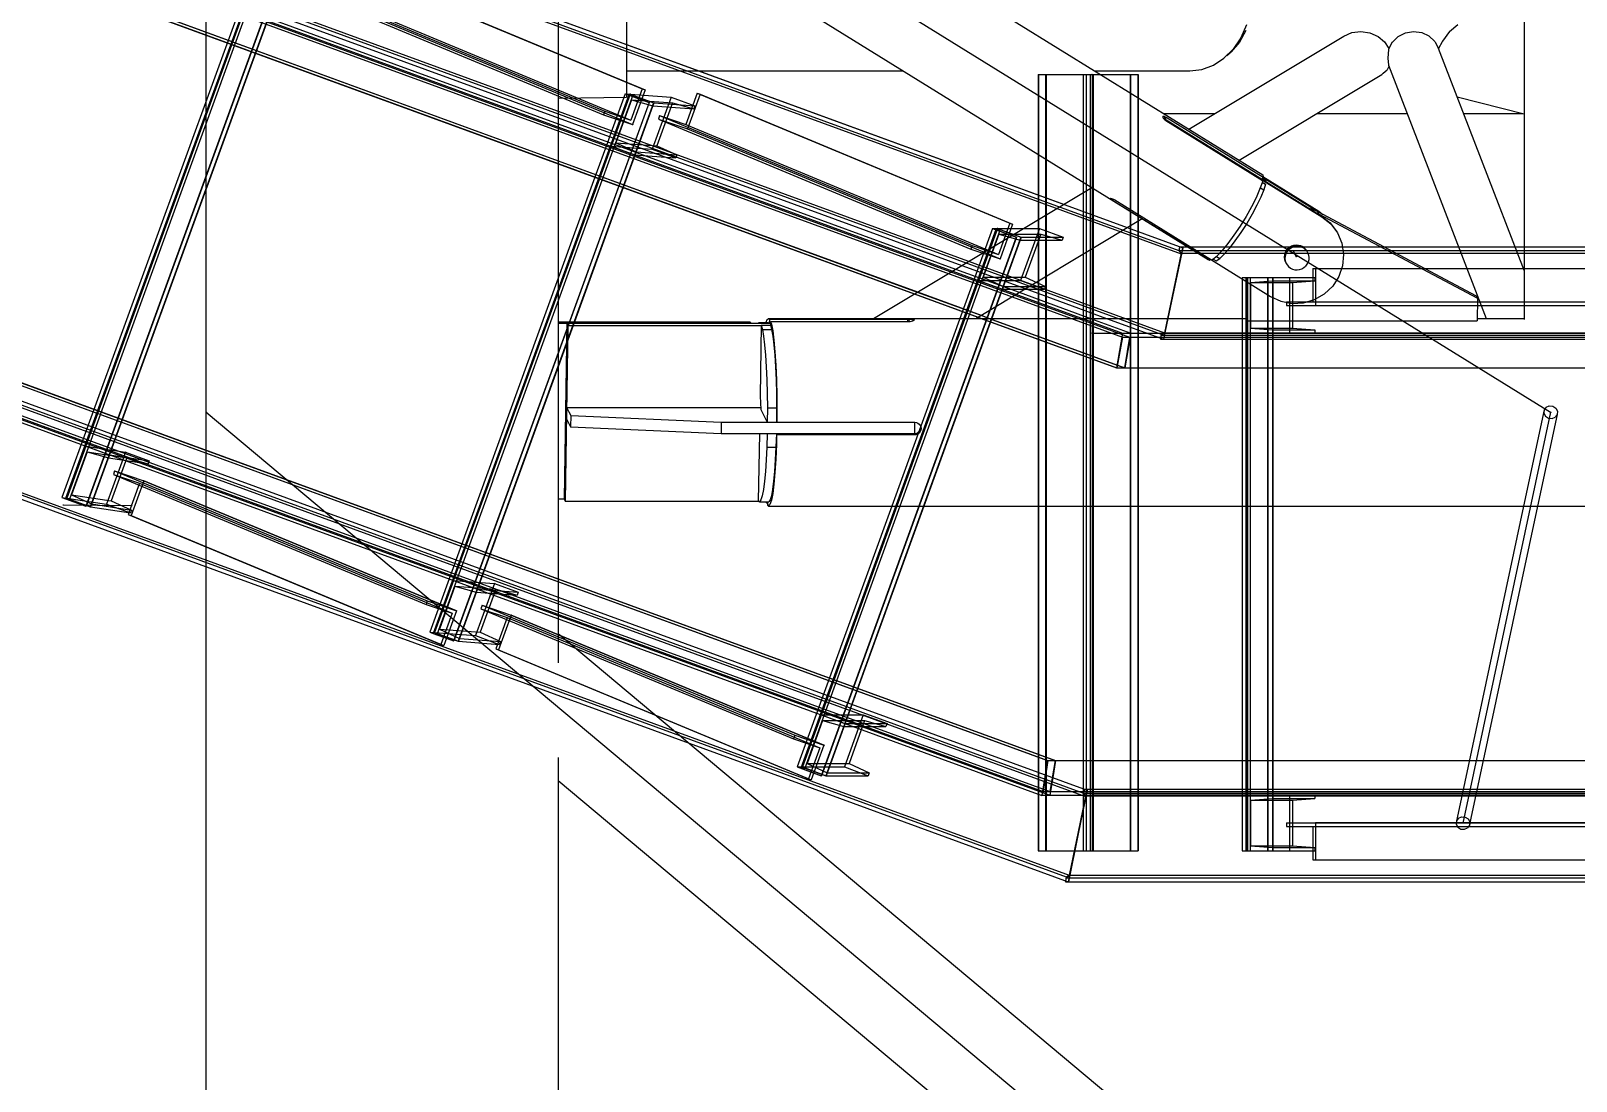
# Model space of a CAD drawing. Header units: millimetres. Extents: x 150209.93 to 150215.05, y 136675.65 to 136679.93.
# Drawn here: x 150213.6069 to 150213.6738, y 136676.4358 to 136676.4812 of the extents above; entities that cross this region are included whole.
import ezdxf

# ---------------------------------------------------------------- set-up
doc = ezdxf.new("R2010")
doc.units = ezdxf.units.MM
doc.header["$LTSCALE"] = 0.25
for name, pattern in [('CENTER', [50.8, 31.75, -6.35, 6.35, -6.35]), ('XKITLINE00', [0]), ('XKITLINE02', [4, 2, -2]), ('XKITLINE03', [6, 3, -1, 1, -1])]:
    doc.linetypes.add(name, pattern=pattern)

# ---------------------------------------------------------------- blocks, each defined once
blk = doc.blocks.new('çatıı')
at = {"color": 8, "linetype": 'CENTER'}
for p, q in [((23430, 3985.69), (23430, 5629.8)), ((23430, 4350.27), (23720.98, 4170.27)), ((23255, 3440.27), (23430, 4260.27)), ((23665.31, 4205.13), (23665.93, 4203.91)), ((23430, 4170.27), (25173.61, 2710.27)), ((23413.9, 4150.03), (23399.07, 4150.17))]:
    blk.add_line(p, q, dxfattribs=at)
at = {"color": 8, "linetype": 'XKITLINE00'}
for p, q in [((23506.2, 4402.03), (23506.2, 4116.03)), ((23715.28, 4329.97), (23715.28, 4190.31)), ((23538.85, 4295.75), (23658.68, 4221.62)), ((23520.96, 4276.53), (23520.96, 4238.44)), ((23527.07, 4277.42), (23646.9, 4203.29)), ((23699.12, 4252.64), (23700.89, 4254.16)), ((23642.67, 4231.53), (23676.2, 4251.66)), ((23653.96, 4251.3), (23652.31, 4248.85)), ((23655.02, 4252.88), (23653.62, 4250.36)), ((23655.19, 4254.09), (23653.96, 4251.3)), ((23676.2, 4251.66), (23677.97, 4252.41)), ((23677.97, 4252.41), (23679.92, 4252.66)), ((23679.92, 4252.66), (23681.87, 4252.37)), ((23681.87, 4252.37), (23683.63, 4251.58)), ((23683.63, 4251.58), (23685.03, 4250.37)), ((23686.75, 4250.36), (23687.98, 4251.55)), ((23687.98, 4251.55), (23689.57, 4252.35)), ((23689.57, 4252.35), (23691.33, 4252.65)), ((23691.33, 4252.65), (23693.08, 4252.42)), ((23693.08, 4252.42), (23694.66, 4251.69)), ((23694.66, 4251.69), (23695.9, 4250.51)), ((23699.12, 4252.64), (23697.56, 4250.52)), ((23650.29, 4246.85), (23652.31, 4248.85)), ((23650.93, 4247.48), (23651.85, 4248.22)), ((23653.62, 4250.36), (23651.85, 4248.22)), ((23685.03, 4250.37), (23685.98, 4248.96)), ((23685.92, 4248.73), (23685.75, 4246.88)), ((23685.97, 4248.92), (23685.92, 4248.73)), ((23686.01, 4249.11), (23685.97, 4248.92)), ((23686.71, 4250.33), (23686.01, 4249.11)), ((23686.71, 4250.33), (23686.75, 4250.36)), ((23695.9, 4250.51), (23695.98, 4250.36)), ((23695.98, 4250.36), (23696.64, 4249.14)), ((23696.64, 4249.14), (23696.68, 4249.05)), ((23696.68, 4249.05), (23715.28, 4200.86)), ((23697.5, 4250.37), (23696.71, 4248.99)), ((23697.56, 4250.52), (23697.5, 4250.37)), ((23520.96, 4244.12), (23580.89, 4244.12)), ((23622.3, 4244.12), (23642.91, 4244.12)), ((23642.91, 4244.12), (23645.5, 4244.44)), ((23645.5, 4244.44), (23648, 4245.35)), ((23648, 4245.35), (23650.29, 4246.85)), ((23684.75, 4243.59), (23685.63, 4244.36)), ((23686, 4245.1), (23685.63, 4244.36)), ((23685.75, 4246.88), (23685.74, 4246.77)), ((23685.74, 4246.77), (23685.89, 4245.43)), ((23685.89, 4245.43), (23685.89, 4245.39)), ((23685.89, 4245.39), (23707.04, 4190.57)), ((23653.58, 4224.78), (23684.42, 4243.3)), ((23684.42, 4243.3), (23684.75, 4243.59)), ((23506.2, 4238.21), (23520.96, 4238.44)), ((23700.75, 4238.51), (23715.28, 4234.79)), ((23637.12, 4234.32), (23637.05, 4234.22)), ((23637.05, 4234.22), (23637.06, 4234.08)), ((23637.06, 4234.08), (23637.14, 4233.9)), ((23637.12, 4234.32), (23637.14, 4234.33)), ((23637.14, 4234.33), (23637.22, 4234.34)), ((23637.22, 4234.34), (23637.37, 4234.29)), ((23637.26, 4234.87), (23648.24, 4234.87)), ((23637.56, 4234.2), (23637.29, 4233.78)), ((23637.37, 4234.29), (23637.56, 4234.2)), ((23637.78, 4234.07), (23637.51, 4233.65)), ((23637.56, 4234.2), (23637.78, 4234.07)), ((23637.78, 4234.07), (23658.74, 4221.11)), ((23670.39, 4234.87), (23689.94, 4234.87)), ((23702.15, 4234.87), (23714.96, 4234.87)), ((23637.14, 4233.9), (23637.28, 4233.72)), ((23637.2, 4233.82), (23637.29, 4233.78)), ((23637.28, 4233.72), (23637.47, 4233.54)), ((23637.29, 4233.78), (23637.51, 4233.65)), ((23637.56, 4233.69), (23637.46, 4233.54)), ((23637.47, 4233.54), (23637.68, 4233.38)), ((23637.51, 4233.65), (23637.53, 4233.65)), ((23637.56, 4233.69), (23671.34, 4212.79)), ((23637.56, 4233.69), (23637.63, 4233.55)), ((23637.63, 4233.55), (23637.59, 4233.45)), ((23637.63, 4233.55), (23658.58, 4220.59)), ((23637.68, 4233.38), (23658.64, 4220.42)), ((23658.74, 4221.11), (23658.5, 4220.74)), ((23658.55, 4220.81), (23658.5, 4220.74)), ((23658.55, 4220.81), (23659.38, 4220.29)), ((23658.67, 4221), (23659.37, 4220.56)), ((23658.68, 4221.62), (23658.74, 4221.11)), ((23658.72, 4221.25), (23670.85, 4213.75)), ((23658.73, 4221.19), (23659.2, 4220.9)), ((23659.2, 4220.9), (23659.31, 4220.77)), ((23659.31, 4220.77), (23659.37, 4220.56)), ((23659.33, 4220.7), (23670.98, 4213.49)), ((23574.44, 4190.57), (23621.65, 4218.91)), ((23658.01, 4218.43), (23657.23, 4216.67)), ((23658.53, 4219.88), (23658.01, 4218.43)), ((23658.16, 4218.84), (23658.92, 4218.37)), ((23658.92, 4218.37), (23658.29, 4216.82)), ((23658.64, 4220.42), (23658.53, 4219.88)), ((23658.58, 4220.59), (23658.55, 4220.48)), ((23658.56, 4220.06), (23659.29, 4219.61)), ((23658.58, 4220.59), (23658.65, 4220.47)), ((23658.65, 4220.47), (23658.62, 4220.43)), ((23658.65, 4220.47), (23671.47, 4212.53)), ((23659.29, 4219.61), (23658.92, 4218.37)), ((23659.38, 4220.29), (23659.34, 4220.23)), ((23659.37, 4220.56), (23659.38, 4220.29)), ((23625.69, 4216.53), (23625.65, 4216.48)), ((23625.66, 4216.46), (23625.71, 4216.43)), ((23625.69, 4216.53), (23625.8, 4216.54)), ((23625.71, 4216.43), (23625.84, 4216.35)), ((23625.8, 4216.54), (23625.96, 4216.51)), ((23625.84, 4216.35), (23626.02, 4216.23)), ((23625.96, 4216.51), (23626.17, 4216.43)), ((23626.15, 4216.44), (23626.02, 4216.24)), ((23626.02, 4216.23), (23626.23, 4216.1)), ((23626.17, 4216.43), (23626.4, 4216.33)), ((23626.23, 4216.1), (23647.19, 4203.14)), ((23626.38, 4216.34), (23626.24, 4216.1)), ((23626.4, 4216.33), (23626.64, 4216.19)), ((23626.64, 4216.19), (23647.59, 4203.23)), ((23656.23, 4214.71), (23655.06, 4212.63)), ((23657.23, 4216.67), (23656.23, 4214.71)), ((23657.43, 4215.03), (23656.38, 4213.09)), ((23658.29, 4216.82), (23657.43, 4215.03)), ((23668.72, 4214.41), (23670.45, 4213.73)), ((23596.59, 4190.57), (23632.56, 4212.16)), ((23655.06, 4212.63), (23653.77, 4210.54)), ((23655.2, 4211.08), (23653.94, 4209.13)), ((23656.38, 4213.09), (23655.2, 4211.08)), ((23670.45, 4213.73), (23670.72, 4213.21)), ((23670.45, 4213.73), (23704.87, 4195.45)), ((23670.57, 4213.27), (23670.72, 4213.21)), ((23670.72, 4213.21), (23705.14, 4194.92)), ((23670.85, 4213.75), (23670.98, 4213.49)), ((23670.85, 4213.75), (23671.7, 4213.07)), ((23670.98, 4213.49), (23671.13, 4213.38)), ((23671.34, 4212.79), (23671.47, 4212.53)), ((23671.34, 4212.79), (23673.24, 4211.27)), ((23671.47, 4212.53), (23673.38, 4211)), ((23673.24, 4211.27), (23673.38, 4211)), ((23673.24, 4211.27), (23674.72, 4209.32)), ((23673.38, 4211), (23674.85, 4209.06)), ((23652.44, 4208.55), (23651.12, 4206.76)), ((23652.67, 4207.31), (23651.44, 4205.71)), ((23653.77, 4210.54), (23652.44, 4208.55)), ((23653.94, 4209.13), (23652.67, 4207.31)), ((23674.72, 4209.32), (23674.85, 4209.06)), ((23674.85, 4209.06), (23675.8, 4206.82)), ((23647.91, 4203.37), (23648.8, 4204.1)), ((23648.64, 4203.96), (23649.37, 4203.51)), ((23649.89, 4205.25), (23648.8, 4204.1)), ((23649.37, 4203.51), (23650.32, 4204.43)), ((23651.12, 4206.76), (23649.89, 4205.25)), ((23651.44, 4205.71), (23650.32, 4204.43)), ((23663.38, 4204.32), (23663.34, 4203.82)), ((23663.52, 4204.81), (23663.38, 4204.32)), ((23663.45, 4204.18), (23663.41, 4203.68)), ((23663.45, 4204.18), (23663.41, 4203.68)), ((23663.59, 4204.67), (23663.45, 4204.18)), ((23663.59, 4204.67), (23663.45, 4204.18)), ((23663.53, 4204.04), (23663.49, 4203.54)), ((23663.75, 4205.26), (23663.52, 4204.81)), ((23663.66, 4204.53), (23663.53, 4204.04)), ((23663.82, 4205.12), (23663.59, 4204.67)), ((23663.82, 4205.12), (23663.59, 4204.67)), ((23663.9, 4204.98), (23663.66, 4204.53)), ((23664.07, 4205.66), (23663.75, 4205.26)), ((23663.75, 4205.26), (23663.82, 4205.12)), ((23664.14, 4205.52), (23663.82, 4205.12)), ((23664.14, 4205.52), (23663.82, 4205.12)), ((23663.82, 4205.12), (23663.9, 4204.98)), ((23664.21, 4205.38), (23663.9, 4204.98)), ((23664.07, 4205.66), (23664.45, 4205.99)), ((23664.14, 4205.52), (23664.53, 4205.85)), ((23664.14, 4205.52), (23664.53, 4205.85)), ((23664.21, 4205.38), (23664.6, 4205.71)), ((23664.45, 4205.99), (23664.9, 4206.24)), ((23664.53, 4205.85), (23664.97, 4206.1)), ((23664.53, 4205.85), (23664.97, 4206.1)), ((23664.6, 4205.71), (23665.04, 4205.96)), ((23664.9, 4206.24), (23665.38, 4206.4)), ((23664.97, 4206.1), (23665.45, 4206.26)), ((23664.97, 4206.1), (23665.45, 4206.26)), ((23665.04, 4205.96), (23665.52, 4206.12)), ((23665.38, 4206.4), (23665.88, 4206.47)), ((23665.45, 4206.26), (23665.96, 4206.33)), ((23665.45, 4206.26), (23665.96, 4206.33)), ((23665.52, 4206.12), (23666.03, 4206.19)), ((23665.88, 4206.47), (23666.39, 4206.44)), ((23665.96, 4206.33), (23666.46, 4206.3)), ((23665.96, 4206.33), (23666.46, 4206.3)), ((23666.03, 4206.19), (23666.53, 4206.16)), ((23666.39, 4206.44), (23666.88, 4206.31)), ((23666.46, 4206.3), (23666.95, 4206.17)), ((23666.46, 4206.3), (23666.95, 4206.17)), ((23666.53, 4206.16), (23667.02, 4206.03)), ((23666.88, 4206.31), (23667.33, 4206.09)), ((23666.95, 4206.17), (23667.4, 4205.95)), ((23666.95, 4206.17), (23667.4, 4205.95)), ((23667.02, 4206.03), (23667.47, 4205.81)), ((23667.33, 4206.09), (23667.4, 4205.95)), ((23667.33, 4206.09), (23667.73, 4205.78)), ((23667.4, 4205.95), (23667.8, 4205.64)), ((23667.4, 4205.95), (23667.47, 4205.81)), ((23667.4, 4205.95), (23667.8, 4205.64)), ((23667.47, 4205.81), (23667.87, 4205.5)), ((23667.73, 4205.78), (23668.06, 4205.41)), ((23667.8, 4205.64), (23668.13, 4205.27)), ((23667.8, 4205.64), (23668.13, 4205.27)), ((23667.87, 4205.5), (23668.2, 4205.13)), ((23668.2, 4205.13), (23668.45, 4204.69)), ((23668.45, 4204.69), (23668.61, 4204.22)), ((23668.61, 4204.22), (23668.66, 4203.72)), ((23675.8, 4206.82), (23676.18, 4204.41)), ((23676.18, 4204.41), (23675.97, 4201.97)), ((23646.9, 4203.29), (23647.19, 4203.14)), ((23647.35, 4203.38), (23647.19, 4203.14)), ((23647.55, 4203.26), (23647.57, 4203.22)), ((23647.58, 4203.24), (23647.57, 4203.22)), ((23647.57, 4203.22), (23660.39, 4195.29)), ((23647.59, 4203.23), (23647.91, 4203.37)), ((23647.97, 4203.41), (23648.62, 4203.01)), ((23648.62, 4203.01), (23649.37, 4203.51)), ((23663.34, 4203.82), (23663.4, 4203.32)), ((23663.4, 4203.32), (23663.56, 4202.85)), ((23663.41, 4203.68), (23663.47, 4203.19)), ((23663.41, 4203.68), (23663.47, 4203.19)), ((23663.47, 4203.19), (23663.63, 4202.71)), ((23663.47, 4203.19), (23663.63, 4202.71)), ((23663.49, 4203.54), (23663.54, 4203.05)), ((23663.54, 4203.05), (23663.7, 4202.57)), ((23663.56, 4202.85), (23663.63, 4202.71)), ((23663.63, 4202.71), (23663.7, 4202.57)), ((23663.7, 4202.57), (23663.95, 4202.14)), ((23663.95, 4202.14), (23664.28, 4201.76)), ((23664.28, 4201.76), (23664.68, 4201.45)), ((23664.68, 4201.45), (23665.13, 4201.23)), ((23665.13, 4201.23), (23665.62, 4201.1)), ((23665.62, 4201.1), (23666.12, 4201.07)), ((23666.12, 4201.07), (23666.63, 4201.14)), ((23666.63, 4201.14), (23667.11, 4201.3)), ((23667.11, 4201.3), (23667.55, 4201.55)), ((23667.55, 4201.55), (23667.94, 4201.88)), ((23668.25, 4202.28), (23667.94, 4201.88)), ((23668.49, 4202.73), (23668.25, 4202.28)), ((23668.62, 4203.22), (23668.49, 4202.73)), ((23668.66, 4203.72), (23668.62, 4203.22)), ((23675.97, 4201.97), (23675.17, 4199.65)), ((23655.13, 4198.55), (23655, 4190.52)), ((23655.4, 4198.38), (23655.27, 4190)), ((23672.04, 4195.86), (23673.84, 4197.57)), ((23675.17, 4199.65), (23673.84, 4197.57)), ((23660.39, 4195.29), (23662.62, 4194.26)), ((23662.62, 4194.26), (23665.04, 4193.79)), ((23665.04, 4193.79), (23667.51, 4193.92)), ((23667.51, 4193.92), (23669.89, 4194.62)), ((23669.89, 4194.62), (23672.04, 4195.86)), ((23704.87, 4195.45), (23705.14, 4194.92)), ((23705.14, 4194.92), (23705.06, 4190)), ((23551.37, 4190.27), (23551.69, 4190.57)), ((23551.69, 4190.57), (23655, 4190.57)), ((23551.69, 4190.57), (23551.89, 4190.38)), ((23705.07, 4190.57), (23715.28, 4190.57)), ((23506.2, 4189.85), (23547.72, 4189.85)), ((23506.2, 4189.5), (23547.9, 4189.5)), ((23508.07, 4189.5), (23507.45, 4151.49)), ((23508.29, 4189.06), (23507.68, 4151.05)), ((23508.07, 4189.5), (23508.29, 4189.06)), ((23508.07, 4189.5), (23552.12, 4189.5)), ((23508.29, 4189.06), (23550.12, 4189.06)), ((23547.72, 4189.85), (23547.9, 4189.5)), ((23549.6, 4189.64), (23549.51, 4189.5)), ((23549.6, 4189.64), (23551.59, 4189.64)), ((23549.6, 4189.64), (23549.89, 4189.55)), ((23550.12, 4189.12), (23549.87, 4173.75)), ((23549.89, 4189.55), (23551.89, 4189.55)), ((23549.89, 4189.55), (23549.89, 4189.5)), ((23550.12, 4189.12), (23552.11, 4189.12)), ((23550.12, 4189.12), (23550.39, 4188.14)), ((23550.39, 4188.14), (23552.38, 4188.14)), ((23550.39, 4188.14), (23550.64, 4186.71)), ((23551.37, 4190.27), (23551.16, 4189.64)), ((23551.59, 4189.64), (23551.89, 4189.55)), ((23551.89, 4190.38), (23551.88, 4189.56)), ((23551.89, 4190.38), (23581.77, 4190.38)), ((23551.89, 4189.55), (23551.89, 4189.5)), ((23552.11, 4189.12), (23552.38, 4188.14)), ((23552.13, 4189.91), (23552.12, 4189.09)), ((23552.13, 4189.91), (23582.01, 4189.91)), ((23552.13, 4189.91), (23552.32, 4189.35)), ((23552.32, 4189.35), (23552.61, 4187.86)), ((23552.38, 4188.14), (23552.63, 4186.71)), ((23552.61, 4187.86), (23552.88, 4185.83)), ((23581.77, 4190.38), (23581.76, 4189.91)), ((23581.77, 4190.38), (23582.12, 4190.38)), ((23582.01, 4189.91), (23582.35, 4189.92)), ((23582.12, 4190.38), (23582.11, 4189.91)), ((23582.12, 4190.38), (23582.46, 4190.37)), ((23582.35, 4189.92), (23582.66, 4189.96)), ((23582.46, 4190.37), (23582.75, 4190.35)), ((23582.66, 4189.96), (23582.92, 4190.01)), ((23582.75, 4190.35), (23582.99, 4190.32)), ((23582.92, 4190.01), (23583.11, 4190.09)), ((23582.99, 4190.32), (23583.16, 4190.3)), ((23583.11, 4190.09), (23583.22, 4190.17)), ((23583.16, 4190.3), (23583.23, 4190.27)), ((23583.23, 4190.27), (23583.22, 4190.17)), ((23655, 4190.52), (23655.27, 4190)), ((23655.27, 4190), (23705.06, 4190)), ((23550.64, 4186.71), (23550.86, 4184.85)), ((23550.86, 4184.85), (23551.06, 4182.62)), ((23552.63, 4186.71), (23552.85, 4184.85)), ((23552.85, 4184.85), (23553.05, 4182.62)), ((23552.88, 4185.83), (23553.1, 4183.32)), ((23551.06, 4182.62), (23551.22, 4180.08)), ((23553.05, 4182.62), (23553.21, 4180.08)), ((23553.1, 4183.32), (23553.29, 4180.42)), ((23551.22, 4180.08), (23551.34, 4177.28)), ((23551.34, 4177.28), (23551.42, 4174.31)), ((23553.21, 4180.08), (23553.33, 4177.28)), ((23553.29, 4180.42), (23553.42, 4177.22)), ((23553.33, 4177.28), (23553.41, 4174.31)), ((23553.42, 4177.22), (23553.51, 4173.8)), ((23551.42, 4174.31), (23551.46, 4171.23)), ((23553.41, 4174.31), (23553.45, 4171.23)), ((23508, 4171.29), (23507.96, 4168.83)), ((23508, 4171.29), (23508.9, 4169.54)), ((23508, 4171.29), (23550.03, 4171.29)), ((23549.87, 4173.75), (23550.05, 4170.85)), ((23550.05, 4170.85), (23551.45, 4168.12)), ((23551.46, 4171.23), (23551.45, 4168.12)), ((23551.46, 4171.23), (23553.45, 4171.23)), ((23553.45, 4171.23), (23553.44, 4168.12)), ((23553.51, 4173.8), (23553.53, 4170.27)), ((23507.96, 4168.83), (23508.86, 4167.08)), ((23508.9, 4169.54), (23508.86, 4167.08)), ((23508.9, 4169.54), (23541.49, 4168.13)), ((23541.49, 4168.13), (23541.45, 4165.67)), ((23541.49, 4168.13), (23551.44, 4168.13)), ((23551.45, 4168.12), (23553.44, 4168.12)), ((23553.44, 4168.22), (23553.52, 4168.08)), ((23553.44, 4168.13), (23553.49, 4168.13)), ((23553.53, 4170.27), (23553.52, 4168.08)), ((23553.52, 4168.08), (23583.39, 4168.08)), ((23583.31, 4168.08), (23583.27, 4165.67)), ((23583.39, 4168.08), (23583.74, 4168.03)), ((23583.74, 4168.03), (23584.06, 4167.9)), ((23584.06, 4167.9), (23584.34, 4167.68)), ((23584.34, 4167.68), (23584.55, 4167.4)), ((23584.5, 4167.47), (23584.58, 4167.28)), ((23584.55, 4167.4), (23584.68, 4167.08)), ((23584.58, 4167.28), (23584.62, 4166.95)), ((23508.86, 4167.08), (23541.45, 4165.67)), ((23541.45, 4165.67), (23551.4, 4165.67)), ((23549.74, 4165.67), (23549.5, 4150.99)), ((23551.41, 4165.66), (23551.32, 4162.72)), ((23551.4, 4165.67), (23551.41, 4165.66)), ((23551.41, 4165.67), (23583.27, 4165.67)), ((23551.41, 4165.66), (23553.4, 4165.66)), ((23553.4, 4165.66), (23553.31, 4162.72)), ((23553.4, 4165.67), (23553.4, 4165.66)), ((23553.4, 4165.63), (23583.24, 4165.63)), ((23553.4, 4165.57), (23553.47, 4165.42)), ((23553.47, 4165.42), (23553.42, 4163.33)), ((23553.47, 4165.42), (23583.35, 4165.42)), ((23581.61, 4165.67), (23581.61, 4165.63)), ((23583.24, 4165.63), (23583.59, 4165.67)), ((23583.24, 4165.63), (23583.35, 4165.42)), ((23583.35, 4165.42), (23583.7, 4165.46)), ((23583.59, 4165.67), (23583.92, 4165.8)), ((23583.59, 4165.67), (23583.7, 4165.46)), ((23583.7, 4165.46), (23584.03, 4165.6)), ((23583.92, 4165.8), (23584.2, 4166.01)), ((23584.03, 4165.6), (23584.31, 4165.8)), ((23584.42, 4166.28), (23584.2, 4166.01)), ((23584.53, 4166.07), (23584.31, 4165.8)), ((23584.57, 4166.6), (23584.42, 4166.28)), ((23584.67, 4166.39), (23584.53, 4166.07)), ((23584.62, 4166.95), (23584.57, 4166.6)), ((23584.73, 4166.75), (23584.67, 4166.39)), ((23584.68, 4167.08), (23584.73, 4166.75)), ((23551.32, 4162.72), (23551.19, 4159.96)), ((23551.32, 4162.72), (23553.31, 4162.72)), ((23553.31, 4162.72), (23553.18, 4159.96)), ((23553.42, 4163.33), (23553.29, 4160.12)), ((23551.02, 4157.47), (23550.82, 4155.31)), ((23551.19, 4159.96), (23551.02, 4157.47)), ((23553.01, 4157.47), (23552.81, 4155.31)), ((23553.1, 4157.23), (23552.88, 4154.72)), ((23553.18, 4159.96), (23553.01, 4157.47)), ((23553.29, 4160.12), (23553.1, 4157.23)), ((23550.82, 4155.31), (23550.59, 4153.53)), ((23552.81, 4155.31), (23552.58, 4153.53)), ((23552.88, 4154.72), (23552.61, 4152.69)), ((23506.2, 4151.49), (23507.45, 4151.49)), ((23507.45, 4151.49), (23507.68, 4151.05)), ((23507.68, 4151.05), (23549.5, 4151.05)), ((23549.5, 4150.99), (23549.79, 4150.9)), ((23550.07, 4151.3), (23549.79, 4150.9)), ((23549.79, 4150.9), (23551.78, 4150.9)), ((23550.34, 4152.18), (23550.07, 4151.3)), ((23550.59, 4153.53), (23550.34, 4152.18)), ((23551.16, 4150.9), (23551.25, 4150.64)), ((23551.25, 4150.9), (23551.25, 4150.64)), ((23551.25, 4150.64), (23551.5, 4150.64)), ((23551.5, 4150.9), (23551.49, 4150.17)), ((23552.06, 4151.3), (23551.78, 4150.9)), ((23552.32, 4151.2), (23552.01, 4150.28)), ((23552.33, 4152.18), (23552.06, 4151.3)), ((23552.61, 4152.69), (23552.32, 4151.2)), ((23552.58, 4153.53), (23552.33, 4152.18)), ((23551.49, 4150.17), (23551.69, 4149.97)), ((23551.69, 4149.97), (23552.01, 4150.28)), ((23551.69, 4149.97), (24815.88, 4149.97)), ((23506.2, 4122.36), (25161.51, 2736.29)), ((23506.2, 4095.57), (23506.2, 3985.69)), ((23506.2, 4090.58), (25130.68, 2730.33))]:
    blk.add_line(p, q, dxfattribs=at)
at = {"color": 116, "linetype": 'XKITLINE02', "true_color": 0x136734}
for p, q in [((23386.22, 4298.19), (23640.55, 4205.23)), ((23386.36, 4299.04), (23629.34, 4210.23)), ((23386.67, 4298.93), (23536.61, 4244.12)), ((23386.39, 4297.56), (23641, 4204.5)), ((23374.53, 4279.26), (23628.3, 4186.52)), ((23374.64, 4280.08), (23628.32, 4187.37)), ((23375.58, 4279.45), (23629.86, 4186.53)), ((23375.86, 4280.3), (23506.2, 4232.67)), ((23382.93, 4279), (23506.2, 4233.95)), ((23383.08, 4279.85), (23636.72, 4187.15)), ((23383.44, 4280.28), (23637.4, 4187.47)), ((23372.91, 4272.73), (23506.2, 4224.02)), ((23372.96, 4272.74), (23506.2, 4224.05)), ((23374.07, 4272.94), (23506.2, 4224.66)), ((23374.13, 4272.95), (23506.2, 4224.69)), ((23441.17, 4268.32), (23398.78, 4151.81)), ((23441.92, 4268.07), (23399.53, 4151.56)), ((23442.21, 4268.16), (23399.82, 4151.65)), ((23442.77, 4267.94), (23400.38, 4151.43)), ((23456.71, 4268.37), (23524.38, 4240.23)), ((23457.34, 4268.16), (23525.01, 4240.02)), ((23446.32, 4266.44), (23403.93, 4149.93)), ((23446.38, 4266.43), (23403.99, 4149.92)), ((23447.29, 4266.29), (23404.91, 4149.78)), ((23447.35, 4266.28), (23404.96, 4149.77)), ((23448.32, 4262.77), (23515.99, 4234.63)), ((23448.59, 4263.53), (23516.26, 4235.39)), ((23454.26, 4261.6), (23521.92, 4233.46)), ((23454.62, 4260.64), (23522.28, 4232.5)), ((23610.05, 4243.37), (23623.53, 4243.37)), ((23610.05, 4243.37), (23610.05, 4226.08)), ((23610.15, 4243.37), (23610.15, 4226.03)), ((23611.69, 4243.37), (23611.69, 4225.07)), ((23611.78, 4243.37), (23611.78, 4225.02)), ((23619.78, 4243.37), (23619.78, 4075.37)), ((23620.43, 4243.37), (23620.43, 4075.37)), ((23621.33, 4243.37), (23621.33, 4075.37)), ((23621.97, 4243.37), (23621.97, 4075.37)), ((23629.97, 4243.37), (23629.97, 4075.37)), ((23630.06, 4243.37), (23630.06, 4075.37)), ((23631.61, 4243.37), (23631.61, 4075.37)), ((23521.44, 4238.92), (23479.13, 4122.4)), ((23522.31, 4238.86), (23480, 4122.34)), ((23520.69, 4239.17), (23517.32, 4229.88)), ((23521.75, 4239.09), (23518.28, 4229.53)), ((23521.75, 4239.09), (23518.28, 4229.53)), ((23522.04, 4237.85), (23518.68, 4228.58)), ((23520.69, 4239.17), (23525.84, 4237.29)), ((23520.69, 4239.17), (23521.75, 4239.09)), ((23521.44, 4238.92), (23522.31, 4238.86)), ((23521.44, 4238.92), (23525.9, 4237.28)), ((23521.75, 4239.09), (23526.9, 4237.21)), ((23521.75, 4239.09), (23526.9, 4237.21)), ((23521.75, 4239.09), (23530.61, 4238.44)), ((23524.38, 4240.23), (23521.92, 4233.46)), ((23522.04, 4237.85), (23526.67, 4236.57)), ((23522.04, 4237.85), (23530.9, 4237.2)), ((23525.01, 4240.02), (23522.28, 4232.5)), ((23522.31, 4238.86), (23526.84, 4237.21)), ((23524.38, 4240.23), (23525.01, 4240.02)), ((23530.61, 4238.44), (23526.51, 4227.16)), ((23530.61, 4238.44), (23535.76, 4236.55)), ((23536.25, 4239.3), (23533.8, 4232.53)), ((23536.88, 4239.09), (23534.16, 4231.57)), ((23536.25, 4239.3), (23536.88, 4239.09)), ((23536.25, 4239.3), (23603.92, 4211.16)), ((23536.88, 4239.09), (23604.55, 4210.94)), ((23631.7, 4238.31), (23631.7, 4211.65)), ((23525.84, 4237.29), (23483.52, 4120.77)), ((23525.9, 4237.28), (23483.58, 4120.77)), ((23526.84, 4237.21), (23484.53, 4120.7)), ((23516.26, 4235.39), (23515.99, 4234.63)), ((23515.99, 4234.63), (23522.28, 4232.5)), ((23516.26, 4235.39), (23521.92, 4233.46)), ((23526.9, 4237.21), (23520.25, 4218.89)), ((23525.84, 4237.29), (23525.9, 4237.28)), ((23526.9, 4237.21), (23526.67, 4236.57)), ((23526.67, 4236.57), (23535.52, 4235.92)), ((23526.84, 4237.21), (23526.9, 4237.21)), ((23526.9, 4237.21), (23535.76, 4236.55)), ((23530.9, 4237.2), (23527.53, 4227.92)), ((23528.14, 4234.45), (23527.86, 4233.7)), ((23528.14, 4234.45), (23533.8, 4232.53)), ((23528.14, 4234.45), (23595.8, 4206.31)), ((23530.9, 4237.2), (23535.52, 4235.92)), ((23535.76, 4236.55), (23535.52, 4235.92)), ((23527.86, 4233.7), (23534.16, 4231.57)), ((23527.86, 4233.7), (23595.53, 4205.56)), ((23533.8, 4232.53), (23601.47, 4204.39)), ((23534.16, 4231.57), (23601.82, 4203.43)), ((23516.91, 4228.75), (23514.14, 4221.12)), ((23517.87, 4228.4), (23515.1, 4220.77)), ((23517.87, 4228.4), (23517.66, 4227.82)), ((23517.66, 4227.82), (23522.8, 4225.93)), ((23517.66, 4227.82), (23519.43, 4227.68)), ((23518.68, 4228.58), (23523.04, 4226.57)), ((23518.68, 4228.58), (23527.53, 4227.92)), ((23519.48, 4227.82), (23525.09, 4225.77)), ((23527.53, 4227.92), (23531.89, 4225.92)), ((23523.04, 4226.57), (23522.8, 4225.93)), ((23522.8, 4225.93), (23524.58, 4225.8)), ((23523.04, 4226.57), (23531.89, 4225.92)), ((23524.32, 4227.32), (23526.51, 4227.16)), ((23526.51, 4227.16), (23531.66, 4225.28)), ((23529.47, 4225.44), (23531.66, 4225.28)), ((23531.89, 4225.92), (23531.66, 4225.28)), ((23610.05, 4217.28), (23610.05, 4195.99)), ((23610.15, 4217.25), (23610.15, 4195.95)), ((23611.69, 4216.68), (23611.69, 4195.39)), ((23611.78, 4216.65), (23611.78, 4195.36)), ((23603.92, 4211.16), (23601.47, 4204.39)), ((23604.55, 4210.94), (23601.82, 4203.43)), ((23603.92, 4211.16), (23604.55, 4210.94)), ((23600.93, 4209.78), (23558.69, 4093.26)), ((23601.83, 4209.78), (23559.59, 4093.26)), ((23605.32, 4208.14), (23563.09, 4091.62)), ((23605.39, 4208.14), (23563.15, 4091.62)), ((23606.35, 4208.14), (23564.12, 4091.62)), ((23600.18, 4210.02), (23578.41, 4149.97)), ((23601.27, 4210.02), (23579.5, 4149.97)), ((23606.42, 4208.14), (23585.33, 4149.97)), ((23601.27, 4210.02), (23597.18, 4198.74)), ((23601.56, 4208.78), (23598.2, 4199.5)), ((23600.18, 4210.02), (23605.32, 4208.14)), ((23600.18, 4210.02), (23601.27, 4210.02)), ((23600.93, 4209.78), (23601.83, 4209.78)), ((23600.93, 4209.78), (23605.39, 4208.14)), ((23601.27, 4210.02), (23606.42, 4208.14)), ((23601.27, 4210.02), (23606.42, 4208.14)), ((23601.27, 4210.02), (23610.36, 4210.02)), ((23601.56, 4208.78), (23606.18, 4207.5)), ((23601.56, 4208.78), (23610.66, 4208.78)), ((23601.83, 4209.78), (23606.35, 4208.14)), ((23605.32, 4208.14), (23605.39, 4208.14)), ((23606.42, 4208.14), (23606.18, 4207.5)), ((23606.18, 4207.5), (23615.28, 4207.5)), ((23610.36, 4210.02), (23606.28, 4198.74)), ((23606.35, 4208.14), (23606.42, 4208.14)), ((23606.42, 4208.14), (23615.51, 4208.14)), ((23610.66, 4208.78), (23607.29, 4199.5)), ((23610.36, 4210.02), (23615.51, 4208.14)), ((23610.66, 4208.78), (23615.28, 4207.5)), ((23615.51, 4208.14), (23615.28, 4207.5)), ((23631.7, 4209.37), (23631.7, 4149.97)), ((23595.8, 4206.31), (23595.53, 4205.56)), ((23595.53, 4205.56), (23601.82, 4203.43)), ((23595.8, 4206.31), (23601.47, 4204.39)), ((23641, 4204.5), (23637.4, 4187.47)), ((23641.01, 4204.69), (23637.41, 4187.46)), ((23641.33, 4205.85), (23638.71, 4193.32)), ((23640.69, 4206.07), (23640.51, 4205.22)), ((23640.51, 4205.22), (24546.61, 4205.22)), ((23640.51, 4205.22), (23641.01, 4204.69)), ((23640.73, 4206.07), (23640.55, 4205.23)), ((23640.55, 4205.23), (23641, 4204.5)), ((23640.69, 4206.07), (23640.72, 4206.07)), ((23640.69, 4206.07), (23640.72, 4206.07)), ((23641.01, 4204.69), (24547.76, 4204.69)), ((23641.37, 4206.07), (24498.08, 4206.07)), ((23642.4, 4206.07), (23684.87, 4206.07)), ((23701.06, 4206.07), (23713.27, 4206.07)), ((23715.28, 4206.07), (23726.68, 4206.07)), ((23592.2, 4201.24), (23605.97, 4196.21)), ((23593.52, 4202.03), (23607.29, 4197)), ((23669.5, 4201.36), (23669.5, 4194.16)), ((23669.5, 4201.36), (23670.13, 4201.36)), ((23669.5, 4201.36), (23757.67, 4201.36)), ((23670.13, 4201.36), (23670.13, 4193.36)), ((23506.2, 4199.26), (23478.38, 4122.65)), ((23597.18, 4198.74), (23602.33, 4196.86)), ((23597.18, 4198.74), (23606.28, 4198.74)), ((23598.2, 4199.5), (23602.56, 4197.5)), ((23598.2, 4199.5), (23607.29, 4199.5)), ((23602.56, 4197.5), (23602.33, 4196.86)), ((23602.56, 4197.5), (23611.65, 4197.5)), ((23606.28, 4198.74), (23611.42, 4196.86)), ((23607.29, 4199.5), (23611.65, 4197.5)), ((23611.65, 4197.5), (23611.42, 4196.86)), ((23654.26, 4199.38), (23660.83, 4199.38)), ((23654.26, 4199.38), (23654.26, 4149.97)), ((23655.05, 4199.38), (23655.05, 4075.37)), ((23655.35, 4199.38), (23655.35, 4149.97)), ((23655.35, 4199.38), (23669.92, 4199.38)), ((23655.35, 4199.38), (23655.35, 4187.38)), ((23655.95, 4199.38), (23655.95, 4075.37)), ((23656.05, 4198.31), (23660.83, 4198.7)), ((23656.05, 4198.31), (23656.05, 4188.44)), ((23656.05, 4198.31), (23665.14, 4198.31)), ((23659.74, 4199.38), (23659.74, 4075.37)), ((23659.8, 4199.38), (23659.8, 4075.37)), ((23660.76, 4199.38), (23660.76, 4075.37)), ((23660.83, 4199.38), (23660.83, 4149.97)), ((23660.83, 4199.38), (23660.83, 4198.7)), ((23660.83, 4198.7), (23669.92, 4198.7)), ((23664.44, 4199.38), (23664.44, 4187.38)), ((23665.14, 4198.31), (23669.92, 4198.7)), ((23665.14, 4198.31), (23665.14, 4188.44)), ((23669.92, 4199.38), (23669.92, 4198.7)), ((23506.2, 4196.25), (23479.44, 4122.57)), ((23583.25, 4195.86), (23597.02, 4190.83)), ((23583.28, 4195.88), (23597.05, 4190.85)), ((23583.91, 4196.26), (23597.68, 4191.23)), ((23583.94, 4196.28), (23597.71, 4191.25)), ((23602.33, 4196.86), (23607.06, 4196.86)), ((23607.66, 4196.86), (23611.42, 4196.86)), ((23610.05, 4194.72), (23610.05, 4149.97)), ((23610.15, 4194.68), (23610.15, 4149.97)), ((23611.69, 4194.12), (23611.69, 4149.97)), ((23611.78, 4194.08), (23611.78, 4149.97)), ((23663.85, 4194.16), (23663.85, 4193.36)), ((23663.85, 4194.16), (23669.5, 4194.16)), ((23663.85, 4194.16), (23757.05, 4194.16)), ((23597.73, 4190.57), (23627.02, 4179.87)), ((23597.8, 4190.57), (23627.1, 4179.87)), ((23599.47, 4190.57), (23628.75, 4179.87)), ((23599.54, 4190.57), (23628.82, 4179.87)), ((23621.39, 4190.57), (23630.13, 4187.38)), ((23624.87, 4190.57), (23637.18, 4186.07)), ((23638.13, 4190.57), (23637.18, 4186.07)), ((23638.14, 4190.57), (23637.2, 4186.07)), ((23663.85, 4193.36), (23670.13, 4193.36)), ((23663.85, 4193.36), (23757.67, 4193.36)), ((23358.24, 4187.58), (23612.09, 4094.88)), ((23358.29, 4187.59), (23612.16, 4094.88)), ((23359.35, 4187.81), (23613.75, 4094.91)), ((23359.4, 4187.82), (23506.2, 4134.22)), ((23509.7, 4189.85), (23484.59, 4120.69)), ((23628.32, 4187.37), (23627.02, 4179.87)), ((23628.32, 4187.37), (23627.02, 4179.87)), ((23628.32, 4187.37), (23630.13, 4187.38)), ((23628.32, 4187.37), (24663.69, 4187.37)), ((23630.13, 4187.38), (23628.82, 4179.87)), ((23630.12, 4187.37), (23628.82, 4179.87)), ((23633.62, 4187.37), (24777.99, 4187.37)), ((23636.69, 4186.92), (23637.41, 4187.46)), ((23636.72, 4187.15), (23637.4, 4187.47)), ((23637.41, 4187.46), (24565.44, 4187.46)), ((23655.35, 4187.38), (23669.92, 4187.38)), ((23656.05, 4188.44), (23660.83, 4188.06)), ((23656.05, 4188.44), (23665.14, 4188.44)), ((23660.83, 4188.06), (23660.83, 4187.38)), ((23660.83, 4188.06), (23669.92, 4188.06)), ((23665.14, 4188.44), (23669.92, 4188.06)), ((23669.92, 4188.06), (23669.92, 4187.38)), ((23628.3, 4186.52), (23627.09, 4179.87)), ((23628.3, 4186.52), (23627.1, 4179.87)), ((23628.3, 4186.52), (23629.86, 4186.53)), ((23628.3, 4186.52), (24663.69, 4186.52)), ((23629.86, 4186.53), (23628.75, 4179.87)), ((23629.85, 4186.52), (23628.75, 4179.9)), ((23635.95, 4186.52), (24777.87, 4186.52)), ((23636.69, 4186.92), (23636.52, 4186.07)), ((23636.52, 4186.07), (24566.93, 4186.07)), ((23636.72, 4187.15), (23636.54, 4186.31)), ((23636.69, 4186.92), (24565.38, 4186.92)), ((23356.74, 4181.1), (23611.13, 4088.2)), ((23357.74, 4181.31), (23612.63, 4088.23)), ((23365.35, 4180.82), (23619.91, 4087.84)), ((23365.5, 4181.67), (23506.2, 4130.28)), ((23356.46, 4180.25), (23610.87, 4087.35)), ((23357.61, 4180.49), (23612.61, 4087.37)), ((23365.51, 4180.19), (23620.34, 4087.12)), ((23627.02, 4179.87), (23627.09, 4179.87)), ((23627.02, 4179.87), (24777.99, 4179.87)), ((23627.02, 4179.87), (23627.1, 4179.87)), ((23628.75, 4179.9), (23628.75, 4179.87)), ((23628.75, 4179.87), (23628.82, 4179.87)), ((23628.75, 4179.87), (23628.82, 4179.87)), ((23719.57, 4170.76), (23715.13, 4149.97)), ((23719.57, 4170.76), (23719.52, 4170.05)), ((23720, 4171.34), (23719.57, 4170.76)), ((23720, 4171.34), (23720.69, 4171.64)), ((23720.69, 4171.64), (23721.46, 4171.57)), ((23721.46, 4171.57), (23722.11, 4171.15)), ((23722.11, 4171.15), (23722.45, 4170.5)), ((23722.45, 4170.5), (23722.41, 4169.79)), ((23722.41, 4169.79), (23718.18, 4149.97)), ((23719.52, 4170.05), (23719.87, 4169.4)), ((23719.87, 4169.4), (23720.52, 4168.98)), ((23720.52, 4168.98), (23721.29, 4168.91)), ((23721.29, 4168.91), (23721.98, 4169.21)), ((23722.41, 4169.79), (23721.98, 4169.21)), ((23362.1, 4161.62), (23534.52, 4098.64)), ((23362.25, 4162.47), (23616.15, 4069.73)), ((23362.58, 4162.91), (23616.79, 4070.06)), ((23403.92, 4162.93), (23399.82, 4151.65)), ((23404.21, 4161.69), (23400.84, 4152.41)), ((23403.92, 4162.93), (23409.07, 4161.05)), ((23403.92, 4162.93), (23412.54, 4161.61)), ((23404.21, 4161.69), (23408.83, 4160.41)), ((23404.21, 4161.69), (23412.83, 4160.38)), ((23412.54, 4161.61), (23408.44, 4150.34)), ((23409.07, 4161.05), (23408.83, 4160.41)), ((23409.07, 4161.05), (23417.68, 4159.73)), ((23412.54, 4161.61), (23417.68, 4159.73)), ((23408.83, 4160.41), (23417.45, 4159.09)), ((23412.83, 4160.38), (23409.45, 4151.1)), ((23410.18, 4157.56), (23409.91, 4156.81)), ((23410.18, 4157.56), (23477.85, 4129.42)), ((23410.18, 4157.56), (23416.48, 4155.43)), ((23412.83, 4160.38), (23417.45, 4159.09)), ((23417.68, 4159.73), (23417.45, 4159.09)), ((23409.91, 4156.81), (23477.58, 4128.67)), ((23409.91, 4156.81), (23415.58, 4154.89)), ((23415.58, 4154.89), (23413.13, 4148.12)), ((23416.48, 4155.43), (23413.76, 4147.91)), ((23415.58, 4154.89), (23483.24, 4126.75)), ((23416.48, 4155.43), (23484.15, 4127.29)), ((23398.78, 4151.81), (23403.93, 4149.93)), ((23398.78, 4151.81), (23399.82, 4151.65)), ((23399.53, 4151.56), (23400.38, 4151.43)), ((23399.53, 4151.56), (23403.99, 4149.92)), ((23399.82, 4151.65), (23404.96, 4149.77)), ((23399.82, 4151.65), (23408.44, 4150.34)), ((23399.82, 4151.65), (23404.96, 4149.77)), ((23400.38, 4151.43), (23404.91, 4149.78)), ((23400.84, 4152.41), (23405.2, 4150.41)), ((23400.84, 4152.41), (23409.45, 4151.1)), ((23409.45, 4151.1), (23413.81, 4149.1)), ((23403.93, 4149.93), (23403.99, 4149.92)), ((23404.91, 4149.78), (23404.96, 4149.77)), ((23405.2, 4150.41), (23404.96, 4149.77)), ((23404.96, 4149.77), (23413.58, 4148.46)), ((23405.2, 4150.41), (23413.81, 4149.1)), ((23408.44, 4150.34), (23413.58, 4148.46)), ((23413.13, 4148.12), (23480.79, 4119.98)), ((23413.13, 4148.12), (23413.76, 4147.91)), ((23413.81, 4149.1), (23413.58, 4148.46)), ((23413.76, 4147.91), (23481.42, 4119.77)), ((23483.53, 4133.85), (23479.44, 4122.57)), ((23483.53, 4133.85), (23488.68, 4131.97)), ((23483.53, 4133.85), (23492.39, 4133.19)), ((23483.83, 4132.61), (23480.46, 4123.33)), ((23483.83, 4132.61), (23488.45, 4131.33)), ((23483.83, 4132.61), (23492.68, 4131.95)), ((23492.39, 4133.19), (23488.3, 4121.92)), ((23488.68, 4131.97), (23488.45, 4131.33)), ((23488.45, 4131.33), (23497.31, 4130.67)), ((23488.68, 4131.97), (23497.54, 4131.31)), ((23492.68, 4131.95), (23489.31, 4122.68)), ((23492.39, 4133.19), (23497.54, 4131.31)), ((23492.68, 4131.95), (23497.31, 4130.67)), ((23497.54, 4131.31), (23497.31, 4130.67)), ((23477.85, 4129.42), (23477.58, 4128.67)), ((23477.58, 4128.67), (23483.24, 4126.75)), ((23477.85, 4129.42), (23484.15, 4127.29)), ((23484.15, 4127.29), (23481.42, 4119.77)), ((23489.73, 4128.49), (23489.46, 4127.74)), ((23489.46, 4127.74), (23557.12, 4099.6)), ((23489.46, 4127.74), (23495.12, 4125.82)), ((23489.73, 4128.49), (23557.39, 4100.35)), ((23489.73, 4128.49), (23496.02, 4126.35)), ((23483.24, 4126.75), (23480.79, 4119.98)), ((23495.12, 4125.82), (23492.67, 4119.05)), ((23496.02, 4126.35), (23493.3, 4118.84)), ((23495.12, 4125.82), (23562.79, 4097.67)), ((23496.02, 4126.35), (23563.69, 4098.21)), ((23478.38, 4122.65), (23483.52, 4120.77)), ((23478.38, 4122.65), (23479.44, 4122.57)), ((23479.13, 4122.4), (23480, 4122.34)), ((23479.13, 4122.4), (23483.58, 4120.77)), ((23479.44, 4122.57), (23484.59, 4120.69)), ((23479.44, 4122.57), (23484.59, 4120.69)), ((23479.44, 4122.57), (23488.3, 4121.92)), ((23480, 4122.34), (23484.53, 4120.7)), ((23480.46, 4123.33), (23484.82, 4121.33)), ((23480.46, 4123.33), (23489.31, 4122.68)), ((23483.52, 4120.77), (23483.58, 4120.77)), ((23484.53, 4120.7), (23484.59, 4120.69)), ((23484.82, 4121.33), (23484.59, 4120.69)), ((23484.59, 4120.69), (23493.44, 4120.03)), ((23484.82, 4121.33), (23493.68, 4120.67)), ((23488.3, 4121.92), (23493.44, 4120.03)), ((23489.31, 4122.68), (23493.68, 4120.67)), ((23493.68, 4120.67), (23493.44, 4120.03)), ((23480.79, 4119.98), (23481.42, 4119.77)), ((23492.67, 4119.05), (23560.33, 4090.91)), ((23492.67, 4119.05), (23493.3, 4118.84)), ((23493.3, 4118.84), (23560.96, 4090.7)), ((23564.93, 4112.77), (23557.94, 4093.5)), ((23565.89, 4112.42), (23559.03, 4093.5)), ((23571.04, 4110.54), (23564.18, 4091.62)), ((23563.12, 4104.77), (23559.03, 4093.5)), ((23563.12, 4104.77), (23568.27, 4102.89)), ((23563.12, 4104.77), (23572.22, 4104.77)), ((23572.22, 4104.77), (23568.13, 4093.5)), ((23572.22, 4104.77), (23577.36, 4102.89)), ((23557.39, 4100.35), (23557.12, 4099.6)), ((23557.39, 4100.35), (23563.69, 4098.21)), ((23563.41, 4103.53), (23560.05, 4094.26)), ((23563.41, 4103.53), (23568.04, 4102.25)), ((23563.41, 4103.53), (23572.51, 4103.53)), ((23568.27, 4102.89), (23568.04, 4102.25)), ((23568.04, 4102.25), (23577.13, 4102.25)), ((23568.27, 4102.89), (23577.36, 4102.89)), ((23572.51, 4103.53), (23569.15, 4094.26)), ((23572.51, 4103.53), (23577.13, 4102.25)), ((23577.36, 4102.89), (23577.13, 4102.25)), ((23557.12, 4099.6), (23562.79, 4097.67)), ((23562.79, 4097.67), (23560.33, 4090.91)), ((23563.69, 4098.21), (23560.96, 4090.7)), ((23560.05, 4094.26), (23564.41, 4092.26)), ((23560.05, 4094.26), (23569.15, 4094.26)), ((23569.15, 4094.26), (23573.51, 4092.26)), ((23610.05, 4096.29), (23610.05, 4075.37)), ((23610.15, 4096.26), (23610.15, 4075.37)), ((23612.06, 4094.87), (23610.85, 4087.37)), ((23612.09, 4094.88), (23610.87, 4087.35)), ((23612.13, 4094.87), (23611.1, 4088.22)), ((23612.16, 4094.88), (23611.13, 4088.2)), ((23611.69, 4095.69), (23611.69, 4075.37)), ((23611.78, 4095.66), (23611.78, 4075.37)), ((23612.06, 4094.87), (24579.35, 4094.87)), ((23612.09, 4094.88), (23612.16, 4094.88)), ((23613.79, 4094.87), (23612.58, 4087.37)), ((23613.72, 4094.87), (23612.6, 4088.22)), ((23613.75, 4094.91), (23612.63, 4088.23)), ((23613.75, 4094.91), (23613.83, 4094.91)), ((23613.79, 4094.87), (23613.82, 4094.87)), ((23631.7, 4094.87), (23631.7, 4075.37)), ((23654.26, 4094.87), (23654.26, 4075.37)), ((23655.35, 4094.87), (23655.35, 4075.37)), ((23660.83, 4094.87), (23660.83, 4075.37)), ((23703.37, 4094.87), (23706.41, 4094.87)), ((23557.94, 4093.5), (23563.09, 4091.62)), ((23557.94, 4093.5), (23559.03, 4093.5)), ((23558.69, 4093.26), (23559.59, 4093.26)), ((23558.69, 4093.26), (23563.15, 4091.62)), ((23559.03, 4093.5), (23564.18, 4091.62)), ((23559.03, 4093.5), (23564.18, 4091.62)), ((23559.03, 4093.5), (23568.13, 4093.5)), ((23559.59, 4093.26), (23564.12, 4091.62)), ((23560.33, 4090.91), (23560.96, 4090.7)), ((23563.09, 4091.62), (23563.15, 4091.62)), ((23564.12, 4091.62), (23564.18, 4091.62)), ((23564.41, 4092.26), (23564.18, 4091.62)), ((23564.18, 4091.62), (23573.28, 4091.62)), ((23564.41, 4092.26), (23573.51, 4092.26)), ((23568.13, 4093.5), (23573.28, 4091.62)), ((23573.51, 4092.26), (23573.28, 4091.62)), ((23613.23, 4091.19), (23612.61, 4087.37)), ((23610.85, 4087.37), (24777.99, 4087.37)), ((23610.87, 4087.35), (23612.61, 4087.37)), ((23611.1, 4088.22), (24777.87, 4088.22)), ((23611.13, 4088.2), (23612.63, 4088.23)), ((23620.34, 4087.12), (23616.79, 4070.06)), ((23620.35, 4087.29), (23616.82, 4070.06)), ((23620.67, 4088.47), (23618.73, 4079.03)), ((23620.06, 4088.67), (23619.88, 4087.82)), ((23619.88, 4087.82), (24787.73, 4087.82)), ((23619.88, 4087.82), (23620.35, 4087.29)), ((23620.09, 4088.68), (23619.91, 4087.84)), ((23619.91, 4087.84), (23620.34, 4087.12)), ((23620.06, 4088.67), (23620.1, 4088.67)), ((23620.06, 4088.67), (23620.1, 4088.67)), ((23620.35, 4087.29), (24788.53, 4087.29)), ((23620.71, 4088.67), (24578.02, 4088.67)), ((23655.35, 4087.37), (23669.92, 4087.37)), ((23655.35, 4087.37), (23655.35, 4075.37)), ((23660.83, 4087.37), (23660.83, 4086.69)), ((23664.44, 4087.37), (23664.44, 4075.37)), ((23669.92, 4087.37), (23669.92, 4086.69)), ((23702.05, 4088.67), (23705.09, 4088.67)), ((23656.05, 4086.31), (23660.83, 4086.69)), ((23656.05, 4086.31), (23656.05, 4076.44)), ((23656.05, 4086.31), (23665.14, 4086.31)), ((23660.83, 4086.69), (23669.92, 4086.69)), ((23665.14, 4086.31), (23669.92, 4086.69)), ((23665.14, 4086.31), (23665.14, 4076.44)), ((23700.95, 4083.54), (23700.59, 4081.86)), ((23663.85, 4081.39), (23757.67, 4081.39)), ((23663.85, 4081.39), (23663.85, 4080.59)), ((23663.85, 4080.59), (23757.05, 4080.59)), ((23669.5, 4080.59), (23669.5, 4073.39)), ((23670.13, 4081.39), (23670.13, 4073.39)), ((23700.59, 4081.86), (23700.54, 4081.15)), ((23700.54, 4081.15), (23700.89, 4080.5)), ((23701.02, 4082.44), (23700.59, 4081.86)), ((23700.89, 4080.5), (23701.54, 4080.08)), ((23701.02, 4082.44), (23701.71, 4082.74)), ((23701.71, 4082.74), (23702.48, 4082.67)), ((23702.31, 4080.01), (23703, 4080.31)), ((23702.48, 4082.67), (23703.13, 4082.25)), ((23703.43, 4080.89), (23703, 4080.31)), ((23703.13, 4082.25), (23703.47, 4081.6)), ((23703.75, 4082.4), (23703.43, 4080.89)), ((23703.47, 4081.6), (23703.43, 4080.89)), ((23701.54, 4080.08), (23702.31, 4080.01)), ((23610.05, 4075.37), (23631.7, 4075.37)), ((23654.26, 4075.37), (23660.83, 4075.37)), ((23655.35, 4075.37), (23669.92, 4075.37)), ((23656.05, 4076.44), (23660.83, 4076.05)), ((23656.05, 4076.44), (23665.14, 4076.44)), ((23660.83, 4076.05), (23660.83, 4075.37)), ((23660.83, 4076.05), (23669.92, 4076.05)), ((23665.14, 4076.44), (23669.92, 4076.05)), ((23669.92, 4076.05), (23669.92, 4075.37)), ((23669.5, 4073.39), (23757.67, 4073.39)), ((23616.15, 4069.73), (23615.97, 4068.89)), ((23616.13, 4069.52), (23616, 4068.88)), ((23616.13, 4069.52), (23616.82, 4070.06)), ((23616.13, 4069.52), (24787.73, 4069.52)), ((23616.15, 4069.73), (23616.79, 4070.06)), ((23616.56, 4068.67), (23616.61, 4068.67)), ((23616.82, 4070.06), (24788.53, 4070.06))]:
    blk.add_line(p, q, dxfattribs=at)
at = {"color": 1, "linetype": 'XKITLINE03'}
for p, q in [((23399.82, 4151.65), (23442.21, 4268.16)), ((23454.62, 4260.64), (23522.28, 4232.5)), ((23621.74, 4243.37), (23621.74, 4075.37)), ((23479.44, 4122.57), (23521.75, 4239.09)), ((23534.16, 4231.57), (23601.82, 4203.43)), ((23517.66, 4227.82), (23526.51, 4227.16)), ((23559.03, 4093.5), (23601.27, 4210.02)), ((23597.18, 4198.74), (23606.28, 4198.74)), ((23655.35, 4075.37), (23655.35, 4199.38)), ((23670.13, 4193.36), (23757.67, 4193.36)), ((23621.74, 4187.37), (24776.17, 4187.37)), ((23655.35, 4187.38), (23664.44, 4187.38)), ((23720.99, 4170.27), (23702.01, 4081.37)), ((23403.92, 4162.93), (23412.54, 4161.61)), ((23484.15, 4127.29), (23416.48, 4155.43)), ((23483.53, 4133.85), (23492.39, 4133.19)), ((23563.69, 4098.21), (23496.02, 4126.35)), ((23563.12, 4104.77), (23572.22, 4104.77)), ((24776.17, 4087.37), (23621.74, 4087.37)), ((23655.35, 4087.37), (23664.44, 4087.37)), ((23757.67, 4081.39), (23670.13, 4081.39))]:
    blk.add_line(p, q, dxfattribs=at)
at = {"color": 7, "linetype": 'XKITLINE00'}
for p, q in [((23536.61, 4244.12), (23615.57, 4215.27)), ((23623.53, 4243.37), (23631.7, 4243.37)), ((23631.7, 4243.37), (23631.7, 4238.31)), ((23506.2, 4233.95), (23593.52, 4202.03)), ((23506.2, 4232.67), (23519.48, 4227.82)), ((23517.32, 4229.88), (23516.91, 4228.75)), ((23518.28, 4229.53), (23517.87, 4228.4)), ((23518.28, 4229.53), (23517.87, 4228.4)), ((23519.43, 4227.68), (23524.32, 4227.32)), ((23506.2, 4224.69), (23583.94, 4196.28)), ((23506.2, 4224.66), (23583.91, 4196.26)), ((23506.2, 4224.05), (23583.28, 4195.88)), ((23506.2, 4224.02), (23583.25, 4195.86)), ((23524.58, 4225.8), (23529.47, 4225.44)), ((23525.09, 4225.77), (23592.2, 4201.24)), ((23610.05, 4226.08), (23610.05, 4217.28)), ((23610.15, 4226.03), (23610.15, 4217.25)), ((23611.69, 4225.07), (23611.69, 4216.68)), ((23611.78, 4225.02), (23611.78, 4216.65)), ((23514.14, 4221.12), (23506.2, 4199.26)), ((23515.1, 4220.77), (23506.2, 4196.25)), ((23520.25, 4218.89), (23509.7, 4189.85)), ((23631.7, 4211.65), (23631.7, 4209.37)), ((23629.34, 4210.23), (23641.36, 4205.84)), ((23641.36, 4205.84), (23638.13, 4190.57)), ((23640.72, 4206.07), (23642.4, 4206.07)), ((23641.37, 4206.07), (23641.33, 4205.85)), ((23684.87, 4206.07), (23701.06, 4206.07)), ((23713.27, 4206.07), (23715.28, 4206.07)), ((23605.97, 4196.21), (23621.39, 4190.57)), ((23607.06, 4196.86), (23607.66, 4196.86)), ((23607.29, 4197), (23624.87, 4190.57)), ((23610.05, 4195.99), (23610.05, 4194.72)), ((23610.15, 4195.95), (23610.15, 4194.68)), ((23611.69, 4195.39), (23611.69, 4194.12)), ((23611.78, 4195.36), (23611.78, 4194.08)), ((23597.02, 4190.83), (23597.73, 4190.57)), ((23597.05, 4190.85), (23597.8, 4190.57)), ((23597.68, 4191.23), (23599.47, 4190.57)), ((23597.71, 4191.25), (23599.54, 4190.57)), ((23638.71, 4193.32), (23638.14, 4190.57)), ((23578.41, 4149.97), (23564.93, 4112.77)), ((23579.5, 4149.97), (23565.89, 4112.42)), ((23585.33, 4149.97), (23571.04, 4110.54)), ((23610.05, 4149.97), (23610.05, 4096.29)), ((23610.15, 4149.97), (23610.15, 4096.26)), ((23611.69, 4149.97), (23611.69, 4095.69)), ((23611.78, 4149.97), (23611.78, 4095.66)), ((23631.7, 4149.97), (23631.7, 4094.87)), ((23654.26, 4149.97), (23654.26, 4094.87)), ((23655.35, 4149.97), (23655.35, 4094.87)), ((23660.83, 4149.97), (23660.83, 4094.87)), ((23715.13, 4149.97), (23700.95, 4083.54)), ((23718.18, 4149.97), (23703.75, 4082.4)), ((23506.2, 4134.22), (23613.83, 4094.91)), ((23506.2, 4130.28), (23620.69, 4088.46)), ((23534.52, 4098.64), (23616.58, 4068.67)), ((23613.83, 4094.91), (23613.23, 4091.19)), ((23613.82, 4094.87), (23703.37, 4094.87)), ((23706.41, 4094.87), (23994.34, 4094.87)), ((23620.69, 4088.46), (23616.58, 4068.67)), ((23620.1, 4088.67), (23702.05, 4088.67)), ((23620.71, 4088.67), (23620.67, 4088.47)), ((23705.09, 4088.67), (23993.02, 4088.67)), ((23618.73, 4079.03), (23616.61, 4068.67)), ((23616, 4068.88), (23615.96, 4068.67)), ((23615.96, 4068.67), (23616.56, 4068.67)), ((23616.58, 4068.67), (24788.63, 4068.67))]:
    blk.add_line(p, q, dxfattribs=at)
at = {"color": 1, "linetype": 'XKITLINE00'}
for centre in [(23621.74, 4243.37), (23521.75, 4239.09), (23522.28, 4232.5), (23534.16, 4231.57), (23517.66, 4227.82), (23526.51, 4227.16), (23601.27, 4210.02), (23601.82, 4203.43), (23597.18, 4198.74), (23606.28, 4198.74), (23655.35, 4199.38), (23670.13, 4193.36), (23621.74, 4187.37), (23655.35, 4187.38), (23664.44, 4187.38), (23720.99, 4170.27), (23403.92, 4162.93), (23412.54, 4161.61), (23416.48, 4155.43), (23399.82, 4151.65), (23483.53, 4133.85), (23492.39, 4133.19), (23484.15, 4127.29), (23496.02, 4126.35), (23479.44, 4122.57), (23563.12, 4104.77), (23572.22, 4104.77), (23563.69, 4098.21), (23559.03, 4093.5), (23621.74, 4087.37), (23655.35, 4087.37), (23664.44, 4087.37), (23670.13, 4081.39), (23702.01, 4081.37), (23621.74, 4075.37), (23655.35, 4075.37)]:
    blk.add_circle(centre, 0.05, dxfattribs=at)
at = {"color": 8, "linetype": 'XKITLINE00'}
for centre in [(23665.31, 4205.13), (23665.93, 4203.91), (23430, 4170.27), (23720.98, 4170.27), (23399.07, 4150.17), (23413.9, 4150.03)]:
    blk.add_circle(centre, 0.05, dxfattribs=at)

msp = doc.modelspace()

# ---------------------------------------------------------------- block references
at = {"xscale": 0.0002000170049888334, "yscale": 0.0002000170049888334, "zscale": 0.0002000170049888334}
msp.add_blockref('çatıı', (150208.928067, 136675.630592), dxfattribs=at)

doc.saveas('drawing.dxf')
